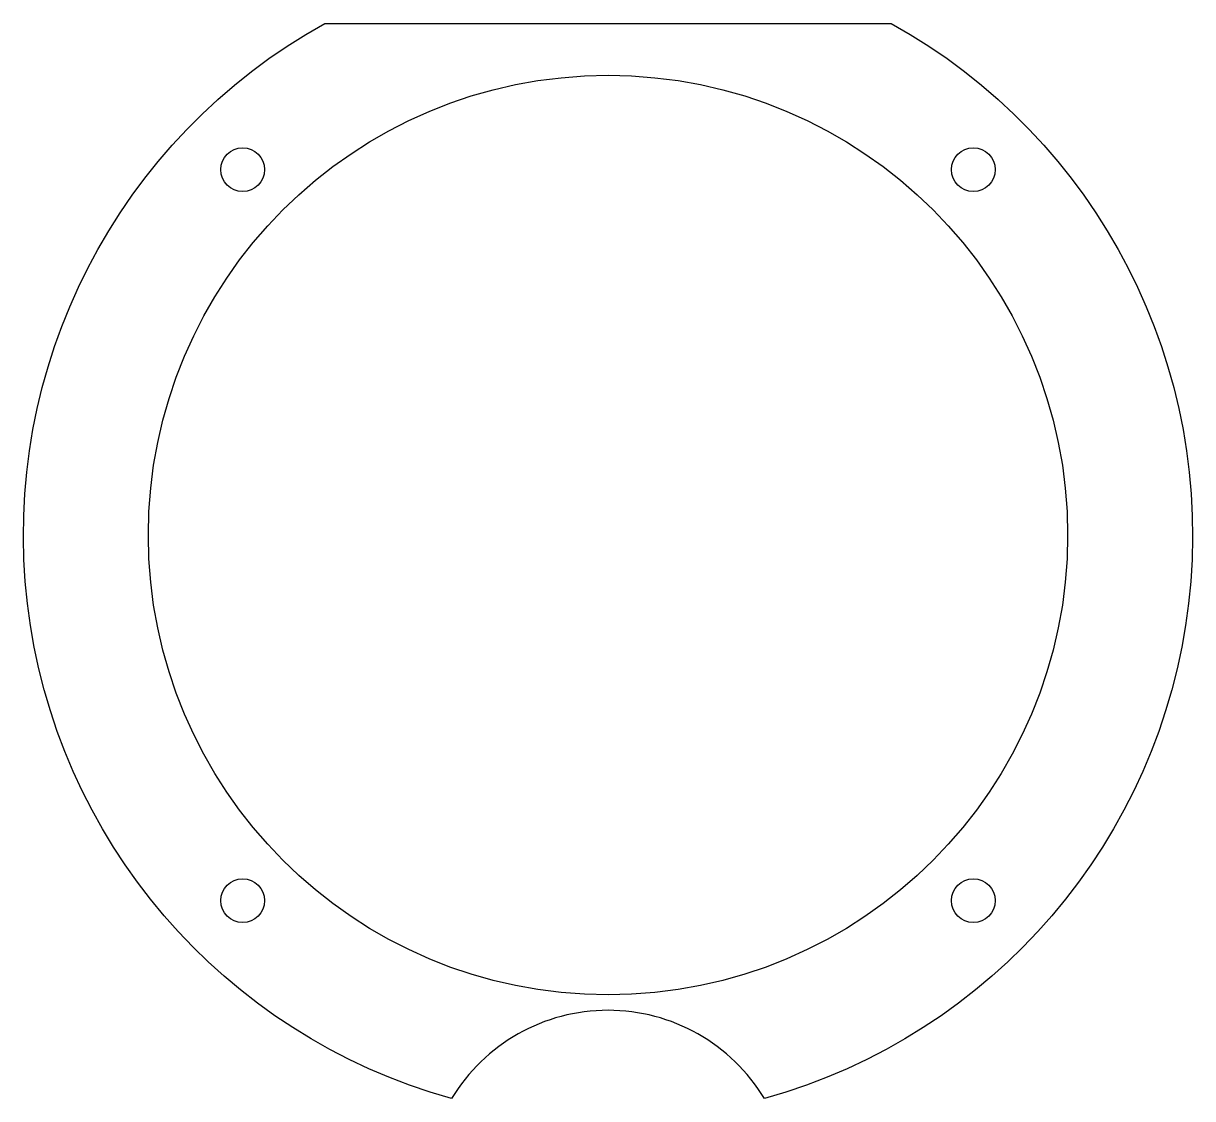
# Model space of a CAD drawing. Header units: millimetres. Extents: x -40 to 40, y 6.5 to 80.
import ezdxf

# ---------------------------------------------------------------- set-up
doc = ezdxf.new("R2010")
doc.units = ezdxf.units.MM
doc.layers.get('0').update_dxf_attribs({"linetype": 'CONTINUOUS'})

msp = doc.modelspace()

# ---------------------------------------------------------------- linework, layer by layer
msp.add_lwpolyline([(19.365, 80, -0.671503), (10.702, 6.458, 0.564519), (-10.702, 6.458, -0.671503), (-19.365, 80)], format="xyb", close=True)
for centre, radius in [((0, 45), 31.45), ((-25, 70), 1.5), ((25, 70), 1.5), ((-25, 20), 1.5), ((25, 20), 1.5)]:
    msp.add_circle(centre, radius)

doc.saveas('drawing.dxf')
